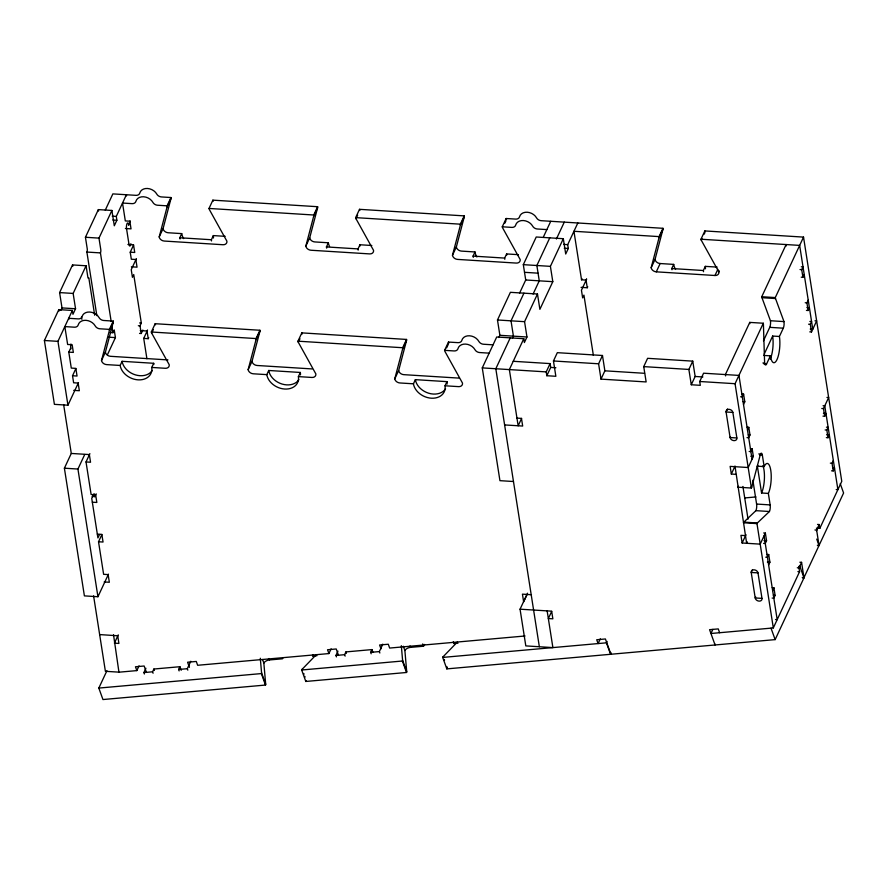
<?xml version="1.0" encoding="UTF-8"?>
<svg xmlns="http://www.w3.org/2000/svg" width="888" height="888" viewBox="0 0 888 888"><rect width="100%" height="100%" fill="white"/><g stroke="black" fill="none" stroke-linecap="round" stroke-linejoin="round"><path stroke-width="1.33" d="M120.158 365.456L122.1 361.316L153.702 363.292L151.759 367.432A16.572 12.665 25 0 1 138.062 379.853A16.572 12.665 25 0 1 120.158 365.456L106.616 364.613A4.729 3.619 25 0 1 101.51 360.506L109.391 330.469L113.264 322.166A4.74 3.619 25 0 0 113.287 321.09L103.763 320.49A4.729 3.619 25 0 1 99.112 317.671A9.468 7.237 25 0 0 89.799 312.032A9.468 7.237 25 0 0 82.085 316.605A4.729 3.619 25 0 1 78.233 318.892L68.709 318.293L68.887 319.414M101.51 360.506L105.383 352.203L113.264 322.166M719.369 270.918L718.88 271.961A4.729 3.619 25 0 1 714.973 275.502L656.288 271.839A4.729 3.619 25 0 1 651.17 267.721L655.044 259.429L662.925 229.393A4.729 3.619 25 0 0 662.948 228.305L541.214 220.69A4.729 3.619 25 0 1 536.552 217.871A9.468 7.237 25 0 0 527.25 212.232A9.468 7.237 25 0 0 519.536 216.805A4.729 3.619 25 0 1 515.673 219.092L506.16 218.504L502.275 226.795A4.718 3.608 25 0 0 502.641 227.905L520.179 259.529A4.729 3.619 25 0 1 516.272 263.081L457.586 259.407A4.729 3.619 25 0 1 452.469 255.289L456.343 246.997L464.235 216.961A4.74 3.619 25 0 0 464.246 215.884L359.518 209.324L355.644 217.627A4.729 3.619 25 0 0 356.01 218.737L373.548 250.361A4.729 3.619 25 0 1 369.63 253.901L310.944 250.238A4.729 3.619 25 0 1 305.838 246.12L309.712 237.818L317.593 207.792A4.74 3.619 25 0 0 317.615 206.704L212.887 200.155L209.013 208.447A4.729 3.619 25 0 0 209.368 209.557L226.906 241.181A4.729 3.619 25 0 1 222.999 244.733L164.313 241.059A4.729 3.619 25 0 1 159.196 236.952L167.088 206.915L170.962 198.612A4.74 3.619 25 0 0 170.973 197.536L161.461 196.936A4.729 3.619 25 0 1 156.799 194.117A9.468 7.237 25 0 0 147.486 188.478A9.468 7.237 25 0 0 139.782 193.051A4.729 3.619 25 0 1 135.92 195.338L112.854 193.895L105.272 210.145M159.196 236.952L163.07 228.649L170.962 198.612M266.8 374.636L268.731 370.485L300.333 372.461L298.401 376.612A16.572 12.665 25 0 1 284.693 389.033A16.572 12.665 25 0 1 266.8 374.636L253.258 373.793A4.729 3.619 25 0 1 248.141 369.674L256.033 339.638L259.907 331.346A4.74 3.619 25 0 0 259.918 330.258L155.189 323.709L151.315 332.001A4.729 3.619 25 0 0 151.682 333.111L169.22 364.735A4.729 3.619 25 0 1 165.301 368.287L151.759 367.432M248.141 369.674L252.014 361.372L259.907 331.346M305.838 246.12L313.719 216.084L317.593 207.792M413.431 383.805L415.373 379.653L446.975 381.64L445.032 385.781A16.572 12.665 25 0 1 431.335 398.201A16.572 12.665 25 0 1 413.431 383.805L399.889 382.961A4.729 3.619 25 0 1 394.772 378.843L402.664 348.818L406.538 340.515A4.74 3.619 25 0 0 406.56 339.438L301.831 332.878L297.957 341.181A4.729 3.619 25 0 0 298.312 342.291L315.851 373.915A4.729 3.619 25 0 1 311.943 377.456L298.401 376.612M394.772 378.843L398.656 370.551L406.538 340.515M452.469 255.289L460.361 225.263L464.235 216.961M651.17 267.721L659.051 237.695L662.925 229.393M738.206 486.247A4.729 1.399 -86.4 0 1 737.861 487.201L751.403 488.045A4.729 1.399 -86.4 0 0 751.748 487.09L760.461 454.046L758.763 453.935M60.872 310.334L62.005 307.914L59.607 292.585L72.527 264.924L86.069 265.778L87.868 277.267A2.364 0.699 -86.4 0 0 88.811 277.8L94.672 315.207M96.848 315.651L86.891 252.059A2.364 0.699 -86.4 0 0 87.235 248.762L85.437 237.263L98.357 209.601L111.899 210.456L114.297 225.774L116.883 220.246L116.284 216.417L126.396 194.738L126.573 195.859M78.488 382.606L67.943 405.194L54.401 404.351L44.4 340.504L58.819 309.612L72.361 310.456L72.96 314.285L75.547 308.758L73.149 293.44L86.069 265.778M111.178 321.489L100.433 252.902A2.364 0.699 -86.4 0 0 100.777 249.606L98.979 238.117L111.899 210.456M67.943 405.194L57.942 341.347L72.361 310.456M73.704 390.376L79.343 390.72L78.144 383.061L73.626 382.784L72.527 375.757L77.045 376.035L75.846 368.376L71.284 368.098L68.787 352.136L70.729 347.985A3.552 1.043 -86.4 0 1 70.962 344M128.616 225.408L130.114 220.801M72.527 375.757L75.846 368.642M131.391 266.822L137.041 267.166L135.842 259.507L131.324 259.229L130.225 252.203L133.544 245.088M136.397 258.586L131.235 269.652L132.434 277.311L133.722 274.547L141.325 323.077L140.027 325.841L141.225 333.5L139.538 333.4M109.391 330.469A4.74 3.619 25 0 0 109.413 329.381L113.287 321.09M167.088 206.915A4.74 3.619 25 0 0 167.099 205.827L170.973 197.536M110.223 332.545L112.931 332.711L114.23 329.948L115.429 337.606L107.437 354.723M108.48 574.148L97.935 596.736L84.393 595.881L64.391 468.198L71.173 453.668M180.042 238.972A16.572 12.665 25 0 1 179.798 237.762L181.729 233.611L168.187 232.756A4.729 3.619 25 0 1 163.07 228.649M97.935 596.736L77.933 469.042L84.715 454.523M141.225 333.5L142.846 330.047M146.909 358.752L143.723 338.395L148.229 338.683L147.031 331.013L147.519 329.981M92.33 502.175L96.836 502.453L95.638 494.794L91.12 494.516L86.025 461.949L89.899 453.646M143.723 338.395L147.353 330.614M148.229 338.683L148.718 337.64M151.682 333.111L153.335 329.559M211.522 240.937A16.572 12.665 25 0 0 211.388 239.738L213.331 235.586L225.175 236.33M93.795 493.917L91.73 498.346L97.924 537.928L99.478 534.609M92.197 496.47L94.905 496.636L96.204 493.872M104.174 581.94L109.335 582.262L108.136 574.603L103.618 574.314L98.524 541.758L101.843 534.643M113.52 634.742L118.948 672.194L136.841 670.606L139.05 665.867M256.033 339.638A4.74 3.619 25 0 0 256.044 338.561L259.918 330.258M313.719 216.084A4.74 3.619 25 0 0 313.742 215.007L317.615 206.704M118.271 634.853L114.397 643.145L118.914 643.434L117.716 635.764L99.656 634.587M262.559 659.529L263.847 663.103L265.69 684.282A4.729 2.431 -19.8 0 1 265.501 685.048L102.953 699.544L98.823 688.078L106.937 670.706M326.684 248.141A16.572 12.665 25 0 1 326.429 246.931L328.36 242.779L314.818 241.936A4.729 3.619 25 0 1 309.712 237.818M144.4 674.003L143.889 672.571L145.91 668.253M298.312 342.291L299.978 338.728M356.01 218.737L357.664 215.174M153.091 673.237L152.57 671.805L153.868 669.03L179.909 666.71L181.196 670.296M358.153 250.105A16.572 12.665 25 0 0 358.031 248.906L359.962 244.755L371.817 245.499M179.132 670.906L178.621 669.474L179.909 666.71M187.823 670.14L187.301 668.708L190.776 661.271M402.664 348.818A4.74 3.619 25 0 0 402.686 347.73L406.56 339.438M460.361 225.263A4.74 3.619 25 0 0 460.373 224.176L464.246 215.884M473.315 257.309A16.572 12.665 25 0 1 473.06 256.11L475.002 251.959L461.46 251.104A4.729 3.619 25 0 1 456.343 246.997M445.032 385.781L458.574 386.635A4.729 3.619 25 0 0 462.493 383.083L444.944 351.459A4.718 3.608 25 0 1 444.588 350.349L448.462 342.058L457.986 342.646A4.729 3.619 25 0 0 461.838 340.359A9.468 7.237 25 0 1 469.552 335.786A9.468 7.237 25 0 1 478.865 341.425A4.729 3.619 25 0 0 483.516 344.244L493.04 344.844M446.609 347.907L448.274 344.344M504.85 223.166L505.96 220.79M504.784 259.285A16.572 12.665 25 0 0 504.662 258.086L506.604 253.935L518.448 254.678M189.422 667.321L187.59 662.226L196.281 661.46L197.647 665.279L328.915 653.568L331.124 648.828M336.441 656.887L335.93 655.455L337.951 651.126M498.845 337.518L499.877 335.309L497.48 319.98L510.4 292.319L537.484 294.017L539.882 309.335L552.802 281.674L550.405 266.356L563.314 238.694L536.23 236.996L523.321 264.657L525.718 279.986L519.536 293.207M345.132 656.11L344.611 654.678L345.909 651.914L371.95 649.594L372.982 652.458M513.475 481.518L499.933 480.663L482.273 367.898L496.703 337.007L523.787 338.705L524.386 342.535L526.961 336.996L524.564 321.678L537.484 294.017M543.423 236.941L550.738 221.29M523.942 293.162L511.022 320.834L513.419 336.152L512.387 338.361M549.772 237.84L536.863 265.501L539.26 280.83L533.078 294.061M510.245 337.851L495.815 368.742L539.349 646.753M556.41 238.994L564.28 222.133M371.173 653.79L370.662 652.358L371.95 649.594M523.787 338.705L509.357 369.586L518.159 425.774L521.6 418.392M563.314 238.694L565.712 254.012L568.298 248.485L567.698 244.655L577.822 222.988M379.864 653.013L379.343 651.581L382.817 644.144M586.535 279.054L586.058 280.086L581.54 279.809L582.029 278.765M586.613 279.165L581.451 290.232L582.65 297.891L583.938 295.127L593.373 355.378M752.069 459.218L738.949 375.413L703.585 373.204L699.711 381.496L700.31 385.325L691.275 384.759L695.149 376.468L692.751 361.139L647.607 358.319L643.733 366.611L646.142 381.94L600.998 379.121L604.872 370.818L602.475 355.489L557.331 352.669L553.457 360.972L555.855 376.29L546.83 375.724L546.231 371.894L550.105 363.592L513.231 361.294M581.052 287.357L587.257 287.745L587.734 286.713M546.83 375.724L550.704 367.432L550.105 363.592M600.998 379.121L598.601 363.791L602.475 355.489M659.051 237.695A4.729 3.619 25 0 0 659.074 236.608L662.948 228.305M656.288 271.839L660.161 263.536L673.703 264.391A16.583 12.676 25 0 0 675.568 269.408M673.703 264.391L671.761 268.531L703.363 270.507L705.294 266.367L717.149 267.099M547.141 610.877L552.891 647.596L525.807 645.898L520.057 609.19L527.528 593.206M526.961 594.705L523.631 601.82L522.433 594.15L531.468 594.716M718.88 271.961L701.342 240.337A4.729 3.608 25 0 1 700.976 239.227L704.85 230.936L803.529 237.107L841.769 481.34L819.813 528.36L816.427 528.149M701.342 240.337L702.064 238.783M704.24 234.11L704.728 233.078M551.67 611.432L548.34 618.548L552.858 618.825L551.659 611.166L520.057 609.19M714.973 275.502L717.87 269.286M691.275 384.759L688.877 369.441L692.751 361.139M600.31 638.827L598.09 643.567L596.714 639.749L605.405 638.971L610.9 654.256L775.146 639.615L803.984 577.833L799.866 566.366L798.59 566.477M803.529 237.107L775.291 297.569A4.729 1.399 -86.4 0 0 775.524 298.546L783.982 321.589A4.729 1.399 -86.4 0 1 783.294 328.183L779.42 336.474A16.572 4.884 -86.4 0 1 777 359.573A16.572 4.884 -86.4 0 1 770.373 355.844L766.499 364.136A4.729 1.399 -86.4 0 1 764.612 363.081L763.425 324.453A4.729 1.399 -86.4 0 0 763.303 323.243L749.761 322.399L725.396 374.57L725.607 375.901M763.458 340.814L769.752 327.339A4.729 1.399 -86.4 0 0 770.44 320.735L761.971 297.702A4.729 1.399 -86.4 0 1 761.749 296.725L786.113 244.555L786.324 245.898M457.398 642.013L443.256 656.609A4.729 2.431 -19.8 0 0 442.701 657.42L446.831 668.886L610.567 654.29L606.449 642.823L607.092 641.436M751.403 488.045L735.064 383.705L763.303 323.243M610.567 654.29L611.21 652.902M727.538 408.891L726.084 411.999L730.091 437.54A3.552 2.708 25.1 0 0 733.921 440.626A3.552 2.708 25.1 0 0 736.862 437.962L732.855 412.421A3.552 2.72 25 0 0 729.026 409.335A3.552 2.72 25 0 0 726.084 411.999L732.855 412.421M741.902 394.017L743.6 394.117L742.301 396.881L740.614 396.781M801.231 277.2L802.919 277.3L801.72 269.641L803.018 266.877L801.32 266.766M764.168 354.212L772.649 336.053L779.42 336.474M743.511 404.551L744.799 401.776L743.6 394.117M802.919 277.3L804.217 274.536M730.413 436.841L730.091 437.54L736.862 437.962M747.507 430.081L748.795 427.317L747.108 427.217M806.426 310.4L808.124 310.5L806.926 302.841L808.213 300.077M735.852 474.336L731.335 474.048L734.654 466.933M734.975 465.978L746.653 543.29L747.296 541.902M748.795 427.317L749.994 434.976L748.706 437.751L747.008 437.64M808.124 310.5L809.412 307.736L806.87 307.581M750.471 448.684L752.158 448.795L750.871 451.559L749.172 451.448M809.789 331.868L811.488 331.979L810.289 324.32L811.577 321.545L809.878 321.445M752.158 448.795L753.357 456.454L748.196 467.521L730.136 466.389L731.335 474.048M811.488 331.979L816.649 320.912L814.962 320.812M763.669 532.966L765.356 533.066L760.195 544.133L742.135 543.001L746.009 534.709M712.875 629.359L710.933 633.499L773.315 627.938L799.577 571.694L798.978 567.865L801.564 562.337L799.866 562.226M822.987 416.15L824.686 416.25L823.476 408.591L828.648 397.524L826.95 397.424M715.384 644.277L715.062 644.966L709.568 629.681L718.248 628.904L719.624 632.733M752.502 569.652L751.215 572.416L755.222 598.035A3.552 2.708 25 0 0 759.062 601.12A3.552 2.708 25 0 0 761.993 598.457L757.986 572.849A3.552 2.708 25 0 0 754.156 569.841A3.552 2.708 25 0 0 751.226 572.505L757.986 572.849M765.356 533.066L766.555 540.725L765.267 543.5L763.569 543.389M824.686 416.25L825.973 413.486L823.431 413.331M767.032 554.434L768.719 554.545L767.432 557.309L765.734 557.198M826.351 437.618L828.049 437.729L826.839 430.07L828.138 427.306L826.439 427.195M768.631 564.968L769.918 562.204L768.719 554.545M828.049 437.729L829.337 434.965L826.628 434.787M755.699 596.925L755.211 597.957L761.982 598.379M772.627 590.509L773.914 587.745L772.227 587.634M831.545 470.818L833.244 470.929L832.045 463.27L833.333 460.506M773.914 587.745L775.113 595.404L773.825 598.168L772.138 598.068M833.244 470.929L834.531 468.165L832.844 468.054M817.337 545.276L819.025 545.387L816.627 530.058L819.213 524.531L817.526 524.42M798.956 568.298L799.866 566.366M816.461 530.813L818.003 527.528M802.264 577.555L803.962 577.655L843.6 493.007L840.248 483.694M403.33 646.231L404.884 650.538L406.715 671.705A4.729 2.431 -19.8 0 1 406.526 672.482L305.805 681.462L301.676 669.996A4.729 2.431 -19.8 0 1 302.231 669.186L316.372 654.589M768.342 493.417L761.571 492.995L757.375 466.178L764.146 466.6A16.572 4.884 -86.4 0 1 770.773 470.329A16.572 4.884 -86.4 0 1 768.342 493.417L770.151 504.906A4.729 1.399 -86.4 0 1 769.452 511.51L757.375 522.976A4.729 1.399 -86.4 0 0 756.976 523.609L743.434 522.755A4.729 1.399 -86.4 0 1 743.833 522.133L755.91 510.656A4.729 1.399 -86.4 0 0 756.598 504.062L752.869 480.197M745.143 497.902L755.988 496.936M817.781 545.676L819.058 545.565L816.738 539.116M802.719 577.944L803.984 577.833M525.052 635.986L389.654 648.062L388.289 644.244L379.598 645.01L380.974 648.839M263.847 663.103A4.729 2.431 -19.8 0 1 269.486 659.951L282.506 658.796A16.572 8.514 -19.8 0 1 282.972 657.919M312.509 655.011L312.898 656.088L315.34 655.866M316.161 655.788L316.972 655.721M404.884 650.538A4.729 2.431 -19.8 0 1 410.511 647.374L423.543 646.22A16.572 8.514 -19.8 0 1 424.619 644.433M453.28 641.713L453.923 643.511L457.997 643.145M143.889 672.571L152.57 671.805M178.621 669.474L187.301 668.708M335.93 655.455L344.611 654.678M370.662 652.358L379.343 651.581M98.823 688.078L261.372 673.581A4.729 2.431 -19.8 0 0 261.56 672.815L260.306 658.252M301.676 669.996L402.397 661.016A4.729 2.431 -19.8 0 0 402.586 660.239L401.332 645.687M442.701 657.42L606.449 642.823M167.099 205.827L157.587 205.239A4.729 3.619 25 0 1 152.925 202.42A9.468 7.237 25 0 0 143.612 196.77A9.468 7.237 25 0 0 135.897 201.354A4.729 3.619 25 0 1 132.046 203.641L122.522 203.041L125.319 220.923L129.837 221.201L131.036 228.86L125.397 228.505M209.013 208.447L313.742 215.007M355.644 217.627L460.373 224.176M502.275 226.795L511.799 227.395A4.729 3.619 25 0 0 515.662 225.108A9.468 7.237 25 0 1 523.365 220.535A9.468 7.237 25 0 1 532.678 226.174A4.729 3.619 25 0 0 537.34 228.993L546.853 229.592M659.074 236.608L573.937 231.28L581.54 279.809M700.976 239.227L799.655 245.399L812.775 329.215L810.233 329.048M112.221 216.161L116.284 216.417M563.636 244.4L567.698 244.655M112.82 219.991L116.883 220.246M564.235 248.229L568.298 248.485M800.033 269.541L801.72 269.641M179.798 237.762L211.388 239.738M326.429 246.931L358.031 248.906M473.06 256.11L504.662 258.086M85.437 237.263L98.979 238.117M523.321 264.657L550.405 266.356M127.894 244.466L133.533 244.822L134.743 252.481L130.225 252.203M524.519 272.316L538.061 273.171M86.891 252.059L100.433 252.902M525.718 279.986L552.802 281.674M761.749 296.725L775.291 297.569M761.971 297.702L775.524 298.546M805.227 302.741L806.926 302.841M770.44 320.735L783.982 321.589M808.591 324.209L810.289 324.32M762.57 324.409L763.425 324.453M769.752 327.339L783.294 328.183M59.607 292.585L73.149 293.44M497.48 319.98L524.564 321.678M62.005 307.914L75.547 308.758M499.877 335.309L526.961 336.996M763.602 355.422L770.373 355.844M139.627 322.966L141.325 323.077M762.914 362.97L764.612 363.081M763.958 363.98L766.499 364.136M138.339 325.73L140.027 325.841M140.26 330.591L147.031 331.013M109.413 329.381L99.889 328.793A4.729 3.619 25 0 1 95.238 325.974A9.468 7.237 25 0 0 85.925 320.324A9.468 7.237 25 0 0 78.211 324.908A4.729 3.619 25 0 1 74.348 327.195L64.835 326.595L67.632 344.477L72.15 344.755L73.349 352.414L68.787 352.136M151.315 332.001L256.044 338.561M297.957 341.181L402.686 347.73M444.588 350.349L454.112 350.949A4.729 3.619 25 0 0 457.964 348.662A9.468 7.237 25 0 1 465.678 344.089A9.468 7.237 25 0 1 474.991 349.728A4.729 3.619 25 0 0 479.642 352.547L489.166 353.147M553.457 360.972L598.601 363.791M643.733 366.611L688.877 369.441M108.658 337.185L115.429 337.606M550.704 367.432L555.855 367.754M604.872 370.818L644.544 373.304M695.149 376.468L702.896 376.945M44.4 340.504L57.942 341.347M482.273 367.898L546.231 371.894M699.711 381.496L735.064 383.705M167.954 359.906L110.489 356.31A4.729 3.619 25 0 1 105.383 352.203M312.143 368.931L257.132 365.49A4.729 3.619 25 0 1 252.014 361.372M458.785 378.099L403.763 374.658A4.729 3.619 25 0 1 398.656 370.551M823.076 405.716L824.774 405.827L837.895 489.632L836.207 489.532M743.101 401.676L744.799 401.776M821.789 408.491L823.476 408.591M825.152 429.959L826.839 430.07M516.96 418.115L521.467 418.392L522.677 426.051L504.617 424.93M748.307 434.876L749.994 434.976M759.806 454.945L762.348 455.111L764.146 466.6M750.815 456.299L753.357 456.454M830.347 463.159L832.045 463.27M750.904 487.035L751.748 487.09M86.025 461.949L90.543 462.237L89.344 454.567L71.284 453.446L63.625 404.54M756.598 504.062L770.151 504.906M755.91 510.656L769.452 511.51M64.391 468.198L77.933 469.042M743.833 522.133L757.375 522.976M814.94 529.958L816.627 530.058M745.443 535.619L740.936 535.342L742.135 543.001M764.013 540.57L766.555 540.725M767.376 562.049L769.918 562.204M797.291 567.765L798.978 567.865M797.89 571.595L799.577 571.694M97.325 534.099L101.843 534.376L103.041 542.035L98.524 541.758M773.426 595.293L775.113 595.404M775.502 619.535L777.189 619.646L764.069 535.83M118.948 672.149L105.395 671.306L93.584 595.848M771.017 628.149L775.146 639.615M443.256 656.609L443.512 657.331M444.289 659.473L444.544 660.195M446.864 666.644L447.119 667.365M422.71 643.922L423.543 646.22M410.001 645.942L410.511 647.374M402.586 660.239L406.715 671.705M402.397 661.016L406.526 672.482M345.909 651.914L346.42 653.346M338.506 655.344L336.219 648.973L327.539 649.75L328.915 653.568M302.231 669.186L302.486 669.907M303.774 673.481L304.029 674.203M304.806 676.356L305.061 677.067M268.975 658.519L269.486 659.951M261.56 672.815L265.69 684.282M261.372 673.581L265.501 685.048M153.868 669.03L154.379 670.462M146.442 672.383L144.145 666.011L135.464 666.777L136.841 670.606M819.213 524.531L819.813 528.36M801.564 562.337L803.962 577.655M756.976 523.609L773.315 627.938M742.923 486.469L748.04 519.158M586.058 280.086L587.257 287.745M98.357 209.601L98.579 211.044M111.766 325.23L112.931 332.711M81.518 316.861L81.907 319.347M72.527 264.924L72.749 266.367M94.505 494.083L94.905 496.636M70.774 347.985L70.918 348.962M58.819 309.612L59.052 311.044M155.555 324.819A4.729 3.619 25 0 1 155.189 323.709M302.186 333.988A4.729 3.619 25 0 1 301.831 332.878M448.817 343.168A4.718 3.608 25 0 1 448.462 342.058M445.543 388.811A16.572 12.665 25 0 1 428.671 393.218A16.572 12.665 25 0 1 415.373 379.653M446.975 381.64A16.572 12.665 25 0 1 447.086 384.06M152.27 370.463A16.572 12.665 25 0 1 135.398 374.869A16.572 12.665 25 0 1 122.1 361.316M153.702 363.292A16.572 12.665 25 0 1 153.824 364.491M298.912 379.642A16.572 12.665 25 0 1 282.04 384.038A16.572 12.665 25 0 1 268.731 370.485M300.333 372.461A16.572 12.665 25 0 1 300.455 374.88M128.46 224.431A3.552 1.043 -86.4 0 0 127.04 223.632A3.552 1.043 -86.4 0 0 126.529 228.582L129.026 244.544A3.552 1.043 -86.4 0 0 129.925 245.976A3.552 1.043 -86.4 0 0 130.902 243.734M749.761 322.399A4.729 1.399 -86.4 0 1 749.872 323.609M760.461 454.046A4.729 1.399 -86.4 0 1 762.348 455.111M762.903 465.645A16.572 4.884 -86.4 0 1 761.571 492.995M757.375 466.178A16.572 4.884 -86.4 0 1 757.786 465.356M772.649 336.053A16.572 4.884 -86.4 0 1 770.229 359.141M506.515 219.614A4.718 3.608 25 0 1 506.16 218.504M476.878 256.965A16.572 12.665 25 0 1 475.002 251.959M506.604 253.935A16.572 12.665 25 0 1 506.726 255.134M359.884 210.434A4.729 3.619 25 0 1 359.518 209.324M329.548 246.509A16.572 12.665 25 0 1 328.36 242.779M359.962 244.755A16.572 12.665 25 0 1 360.084 245.965M213.242 201.265A4.729 3.619 25 0 1 212.887 200.155M183.616 238.617A16.572 12.665 25 0 1 181.729 233.611M213.331 235.586A16.572 12.665 25 0 1 213.442 238.006M660.161 263.536A4.729 3.619 25 0 1 655.044 259.429M705.316 266.367A16.583 12.676 25 0 1 705.438 268.798M705.216 232.034A4.729 3.608 25 0 1 704.85 230.936M671.994 269.741A16.583 12.676 25 0 1 671.75 268.531M703.374 270.507A16.583 12.676 25 0 1 703.507 271.717M446.831 668.886A4.729 2.431 -19.8 0 1 447.386 668.076M454.279 642.646A16.572 8.514 -19.8 0 1 453.923 643.511M305.805 681.462A4.729 2.431 -19.8 0 1 306.349 680.652M313.242 655.222A16.572 8.514 -19.8 0 1 312.898 656.088"/></g></svg>
